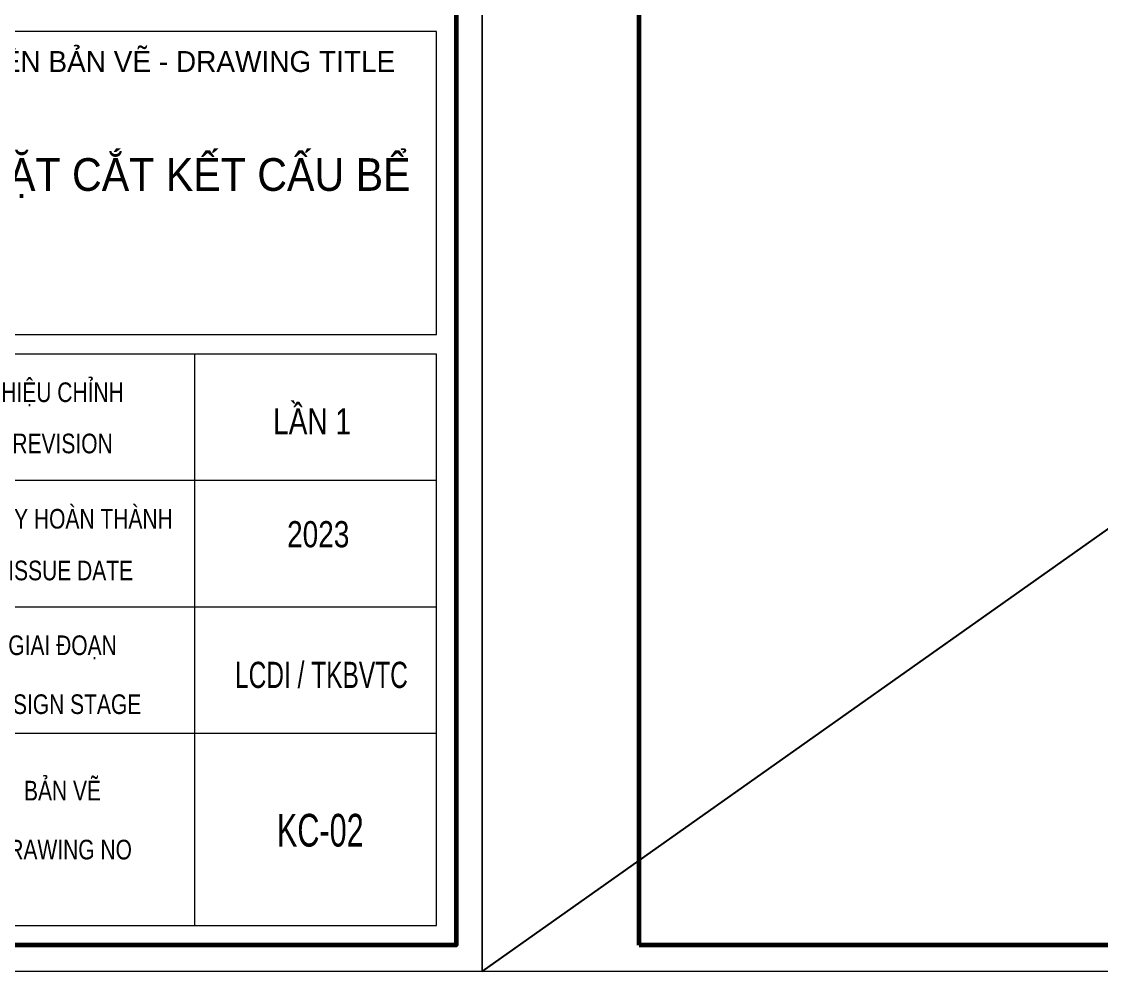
# Model space of a CAD drawing. Header units: millimetres. Extents: x 142758 to 365363, y -504867 to -415100.
# Drawn here: x 288505 to 293044, y -478817 to -474825 of the extents above; entities that cross this region are included whole.
import ezdxf
from ezdxf.enums import TextEntityAlignment as Align

# ---------------------------------------------------------------- set-up
doc = ezdxf.new("R2010")
doc.units = ezdxf.units.MM
doc.header["$LTSCALE"] = 20
doc.header["$MEASUREMENT"] = 0
doc.layers.get('Defpoints').update_dxf_attribs({"color": 1})
doc.layers.add('KCS_Plotter', color=11, linetype='Continuous', plot=False)
doc.layers.add('Khungten_LCDI', color=7, linetype='Continuous')
doc.layers.add('LC Net thay', color=7, linetype='Continuous', lineweight=25)
doc.layers.add('LC Text1', color=3, linetype='Continuous', lineweight=20)
doc.styles.add('Khungten', font='VHAVAN.TTF', dxfattribs={"width": 0.9, "height": 5000})
doc.styles.add('Title', font='VHBLACK.TTF', dxfattribs={"width": 0.8})

# ---------------------------------------------------------------- blocks, each defined once
blk = doc.blocks.new('lcdi fix')
at = {"layer": 'Defpoints', "lineweight": 0}
blk.add_lwpolyline([(-1200, -14850), (-1200, 14850), (40800, 14850), (40800, -14850)], close=True, dxfattribs=at)
at = {"layer": 'Khungten_LCDI', "color": 5, "lineweight": 25}
blk.add_line((40600, -14650), (40600, 14650), dxfattribs=at)
at = {"layer": 'Khungten_LCDI', "color": 9, "lineweight": 15}
for p, q in [((38600, -10133.4), (38600, -14500)), ((40450, -11100), (36750, -11100)), ((40450, -12066.7), (36750, -12066.7)), ((40450, -13033.3), (36750, -13033.3))]:
    blk.add_line(p, q, dxfattribs=at)
at = {"layer": 'Khungten_LCDI', "color": 5, "lineweight": 60}
blk.add_lwpolyline([(0, -14650), (0, 14650), (40600, 14650), (40600, -14650)], close=True, dxfattribs=at)
at = {"layer": 'Khungten_LCDI', "color": 9, "lineweight": 15}
for points in [[(36750, -9983.4), (40450, -9983.4), (40450, -7667.3), (36750, -7667.3)], [(36750, -14500), (40450, -14500), (40450, -10133.4), (36750, -10133.4)]]:
    blk.add_lwpolyline(points, close=True, dxfattribs=at)
at = {"color": 7, "style": 'Khungten'}
blk.add_text('tªn b¶n vÏ - drawing title', height=160, dxfattribs=at).set_placement((38565.6, -7977.2), align=Align.CENTER)
at = {"color": 7}
for s, height, style, width, p in [('hiÖu chØnh', 150, 'Khungten', 0.8, (37591.7, -10499.4)), ('revision', 150, 'Khungten', 0.8, (37591.7, -10891)), ('ngµy hoµn thµnh', 150, 'Khungten', 0.8, (37654, -11466.1)), ('issue date', 150, 'Khungten', 0.8, (37654, -11861.5)), ('giai ®o¹n', 150, 'Khungten', 0.8, (37591.7, -12432.7)), ('lcdi / tkbvtc', 200, 'Title', 0.7, (39570.6, -12684.1)), ('design stage', 150, 'Khungten', 0.8, (37591.7, -12883.2)), ('b¶n vÏ', 150, 'Khungten', 0.8, (37591.7, -13543.7)), ('drawing nO', 150, 'Khungten', 0.8, (37591.7, -13994.2))]:
    blk.add_text(s, height=height, dxfattribs=dict(at, style=style, width=width)).set_placement(p, align=Align.CENTER)
at = {"color": 7, "style": 'Khungten', "width": 0.8}
for tag, p in [('REVISION', (39498.8, -10746.3)), ('NGAYHT', (39546.1, -11609.4))]:
    blk.add_attdef(tag, text='', height=200, dxfattribs=at).set_placement(p, align=Align.CENTER)
at = {"layer": 'LC Text1', "style": 'Title', "width": 1.485915}
for tag, p, p2 in [('TENBANVE1', (36912.7, -8885.8), (40339.1, -8885.8)), ('TENBANVE2', (36912.7, -9562.5), (40339.1, -9562.5))]:
    blk.add_attdef(tag, text='', height=250, dxfattribs=at).set_placement(p, p2, align=Align.FIT)
at = {"layer": 'LC Text1', "style": 'Title', "width": 0.7}
blk.add_attdef('SOBANVE', text='', height=250, dxfattribs=at).set_placement((39562, -13896.2), align=Align.CENTER)

msp = doc.modelspace()

# ---------------------------------------------------------------- linework, layer by layer
at = {"layer": 'KCS_Plotter', "ltscale": 2}
msp.add_line((290441.3, -478816.8), (313541.3, -462481.8), dxfattribs=at)

# ---------------------------------------------------------------- block references
at = {"layer": 'LC Net thay'}
ref = msp.add_blockref('lcdi fix', (268001.3, -470649.3), dxfattribs=dict(at, xscale=0.55, yscale=0.55, zscale=0.55))
ref.add_attrib('NGAYHT', '2023', dxfattribs={"layer": 'LC Text1', "height": 110, "style": 'Khungten', "width": 0.8}).set_placement((289751.7, -477034.4), align=Align.CENTER)
ref.add_attrib('REVISION', 'lÇn 1', dxfattribs={"layer": 'LC Text1', "height": 110, "style": 'Khungten', "width": 0.8}).set_placement((289725.7, -476559.7), align=Align.CENTER)
ref.add_attrib('SOBANVE', 'KC-02', dxfattribs={"layer": 'LC Text1', "height": 137.5, "style": 'Title', "width": 0.7}).set_placement((289760.4, -478292.2), align=Align.CENTER)
ref.add_attrib('TENBANVE1', 'MÆT C¾T kÕt cÊu bÓ ', dxfattribs={"layer": 'LC Text1', "height": 137.5, "style": 'Title', "width": 0.800176}).set_placement((288303.3, -475536.4), (290187.9, -475536.4), align=Align.FIT)
at = {"layer": 'LC Net thay', "xscale": 0.55, "yscale": 0.55, "zscale": 0.55}
msp.add_blockref('lcdi fix', (291101.3, -470649.3), dxfattribs=at)

doc.saveas('drawing.dxf')
